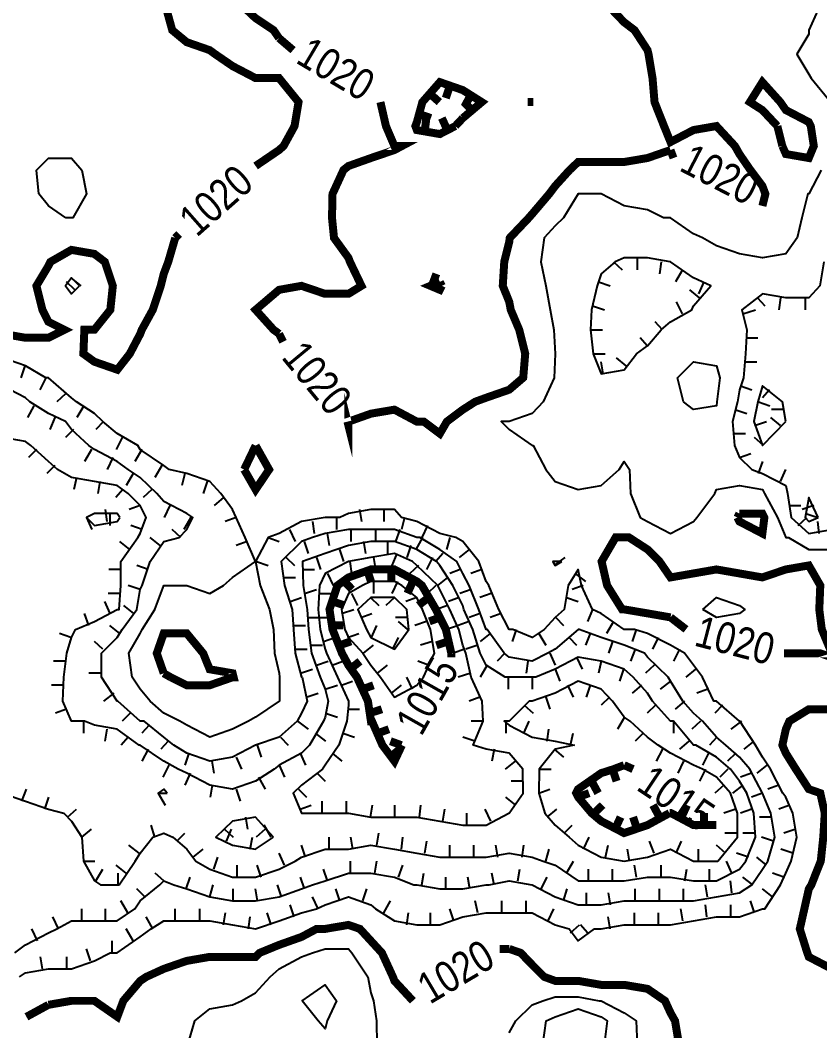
# Model space of a CAD drawing. Extents: x 628896 to 629898, y 4519176 to 4520140.
# Drawn here: x 629167.3 to 629267.4, y 4519687.8 to 4519814.2 of the extents above; entities that cross this region are included whole.
import ezdxf
from ezdxf.enums import TextEntityAlignment as Align

# ---------------------------------------------------------------- set-up
doc = ezdxf.new("R2010")
doc.units = 0

msp = doc.modelspace()

# ---------------------------------------------------------------- linework, layer by layer
at = {"layer": 'GSLAYER', "linetype": 'CONTINUOUS', "const_width": 1, "flags": 128}
for points in [[(629199.75, 4519812), (629199.0625, 4519813), (629196.8125, 4519814.5), (629195.75, 4519815.5), (629193.9375, 4519818), (629191.0625, 4519818), (629188.1875, 4519816.5), (629185.6875, 4519815.5), (629186.375, 4519813), (629188.1875, 4519811.5), (629191.0625, 4519810.5), (629191.75, 4519810), (629193.9375, 4519808.5), (629196.8125, 4519807), (629198.6875, 4519807), (629199.75, 4519807), (629202.1875, 4519804), (629201.6875, 4519801), (629200.3125, 4519798.5), (629199.75, 4519798), (629196.8125, 4519796)], [(629241.5, 4519815.5), (629242.9375, 4519814), (629244.25, 4519813), (629245.875, 4519810.5), (629246, 4519810), (629246.5, 4519807), (629246.75, 4519804), (629247.9375, 4519801), (629248.75, 4519799), (629251.625, 4519800.5), (629254.5, 4519801), (629256.8125, 4519798.5), (629257.375, 4519797.5), (629258.75, 4519795.5), (629260.25, 4519793.5), (629260.625, 4519792.5), (629260.25, 4519791)], [(629201.5, 4519810.5), (629199.75, 4519812)], [(629222.75, 4519802), (629225.125, 4519804), (629222.75, 4519805.5), (629219.875, 4519806.5), (629217.6875, 4519804), (629217, 4519801.5), (629216.8125, 4519801), (629217, 4519800.5), (629219.875, 4519800), (629221.8125, 4519801)], [(629262.125, 4519801), (629260.25, 4519803), (629258.6875, 4519804), (629260.25, 4519806.5), (629262.5, 4519804), (629263.1875, 4519803), (629266.0625, 4519801.5), (629266.3125, 4519801), (629266.6875, 4519798.5), (629266.0625, 4519797), (629263.1875, 4519797.5), (629262.75, 4519798.5)], [(629221.125, 4519806), (629220.625, 4519804.5)], [(629218.6875, 4519805), (629219.8125, 4519804)], [(629223.8125, 4519805), (629223, 4519803.5)], [(629199.75, 4519775), (629199.0625, 4519775.5), (629196.8125, 4519778), (629199.75, 4519780.5), (629202.5625, 4519781), (629205.5, 4519780), (629208.4375, 4519780), (629210.0625, 4519781), (629208.625, 4519784), (629208.4375, 4519784.5), (629206.625, 4519787), (629206.375, 4519789.5), (629206.4375, 4519792.5), (629207.8125, 4519795.5), (629208.4375, 4519796), (629211.25, 4519797), (629214.1875, 4519798), (629215.125, 4519798.5), (629214.1875, 4519798.5), (629213.125, 4519801), (629212.4375, 4519804)], [(629212.4375, 4519804), (629212.4375, 4519804)], [(629223.875, 4519803), (629222.875, 4519804)], [(629231.4375, 4519804), (629230.875, 4519804), (629231.4375, 4519804), (629231.5625, 4519804)], [(629231.5625, 4519804), (629231.4375, 4519804)], [(629217.3125, 4519802.5), (629218.75, 4519802)], [(629218, 4519800.5), (629218.1875, 4519802)], [(629220.8125, 4519800.5), (629220.125, 4519802)], [(629221.8125, 4519801), (629222.75, 4519802)], [(629262.75, 4519798.5), (629262.125, 4519801)], [(629248.75, 4519798), (629245.875, 4519797), (629242.9375, 4519796.5), (629240.0625, 4519796.5), (629237.1875, 4519796.5), (629236.125, 4519795.5), (629234.3125, 4519793.5), (629233.5625, 4519792.5), (629231.4375, 4519790), (629231, 4519789.5), (629228.625, 4519787), (629228.5625, 4519786.5), (629227.9375, 4519784), (629227.75, 4519781), (629228.5625, 4519779), (629228.75, 4519778), (629229.8125, 4519775.5), (629230.5625, 4519772.5), (629230.3125, 4519769.5), (629228.5625, 4519768), (629225.6875, 4519767), (629224.3125, 4519766.5), (629222.75, 4519765.5), (629220.75, 4519764), (629219.875, 4519762.5), (629217.875, 4519764), (629217, 4519764), (629214.1875, 4519765.5), (629211.25, 4519765), (629208.4375, 4519764), (629208.4375, 4519763.5), (629208.3125, 4519764)], [(629249.125, 4519797), (629248.75, 4519798)], [(629196.8125, 4519796), (629196.8125, 4519796)], [(629260.25, 4519791), (629260.25, 4519791)], [(629186.75, 4519787), (629185.875, 4519784), (629185.3125, 4519782.5), (629184.9375, 4519781), (629183.9375, 4519778), (629182.5625, 4519775.5), (629182.375, 4519775), (629181.0625, 4519772.5), (629179.5, 4519770.5), (629176.625, 4519771.5), (629175.25, 4519772.5), (629175.375, 4519775.5), (629176.625, 4519775.5), (629178.625, 4519778), (629178.9375, 4519781), (629177.9375, 4519784), (629176.625, 4519785), (629173.75, 4519785.5), (629171.125, 4519784), (629170.875, 4519783.5), (629169.375, 4519781), (629170.125, 4519778), (629170.875, 4519776.5), (629172.875, 4519775.5), (629170.875, 4519774.5), (629168, 4519774.5), (629165.125, 4519775)], [(629187.25, 4519787.5), (629186.75, 4519787)], [(629219.875, 4519781.5), (629218.6875, 4519781), (629219.875, 4519780.5), (629220.125, 4519781)], [(629218.875, 4519781), (629219.4375, 4519782.5)], [(629220.125, 4519781), (629219.875, 4519781.5)], [(629200.25, 4519774), (629199.75, 4519775)], [(629208.3125, 4519764), (629208.3125, 4519764)], [(629195.375, 4519758), (629196.8125, 4519761)], [(629196.8125, 4519761), (629198.5, 4519758), (629196.8125, 4519755.5), (629195.375, 4519758)], [(629257.125, 4519752), (629257.375, 4519752.5)], [(629257.375, 4519752.5), (629260.25, 4519752.5), (629260.5, 4519752), (629260.25, 4519750), (629257.375, 4519751.5), (629257.125, 4519752)], [(629248.75, 4519739.5), (629245.875, 4519740), (629242.9375, 4519740.5), (629242.6875, 4519740.5), (629240.8125, 4519743.5), (629240.125, 4519746.5), (629241.875, 4519749.5), (629242.9375, 4519749.5), (629243.5625, 4519749.5), (629245.875, 4519748), (629247.375, 4519746.5), (629248.75, 4519744.5), (629251.625, 4519745), (629254.5, 4519745.5), (629257.375, 4519745), (629260.25, 4519744.5), (629263.1875, 4519745.5), (629266.0625, 4519746), (629267.5, 4519743.5), (629267.375, 4519740.5), (629267.6875, 4519738), (629268.9375, 4519735), (629270.5625, 4519735), (629268.9375, 4519734.5), (629267.5, 4519735), (629266.0625, 4519735), (629263.5625, 4519735), (629263.1875, 4519735), (629262.9375, 4519735)], [(629221.3125, 4519735), (629220.625, 4519738), (629219.875, 4519739.5), (629219.375, 4519740.5), (629217.625, 4519743.5), (629217, 4519744), (629214.1875, 4519745.5), (629211.25, 4519745.5), (629208.4375, 4519744.5), (629207.0625, 4519743.5), (629206.0625, 4519740.5), (629206.4375, 4519738), (629207.625, 4519735), (629208.4375, 4519733.5), (629209.5, 4519732), (629210.875, 4519729), (629211.25, 4519726.5), (629211.375, 4519726.5), (629212.6875, 4519723.5), (629214.1875, 4519721.5), (629215.125, 4519723.5)], [(629210.75, 4519745.5), (629211.25, 4519744)], [(629213.8125, 4519745.5), (629213.8125, 4519744)], [(629207.9375, 4519744), (629208.875, 4519743)], [(629216.5, 4519744), (629215.8125, 4519742.5)], [(629206.4375, 4519741.5), (629207.9375, 4519741)], [(629218.5, 4519742), (629217.1875, 4519741)], [(629206.375, 4519738.5), (629207.8125, 4519738.5)], [(629219.9375, 4519739.5), (629218.5625, 4519739)], [(629250.6875, 4519738), (629248.75, 4519739.5)], [(629185.3125, 4519732.5), (629184.4375, 4519735), (629185.3125, 4519737.5), (629188.1875, 4519737.5), (629190.25, 4519735), (629191.0625, 4519733), (629193.9375, 4519732.5), (629194.0625, 4519732), (629193.9375, 4519732), (629191.0625, 4519731), (629188.1875, 4519731), (629186.1875, 4519732)], [(629207.3125, 4519736), (629208.75, 4519736.5)], [(629220.9375, 4519736.5), (629219.4375, 4519736)], [(629221.3125, 4519734.5), (629221.3125, 4519735)], [(629262.9375, 4519735), (629262.9375, 4519735)], [(629208.625, 4519733), (629209.875, 4519734)], [(629186.1875, 4519732), (629185.3125, 4519732.5)], [(629210.1875, 4519730.5), (629211.5625, 4519731)], [(629211.0625, 4519727.5), (629212.625, 4519728)], [(629273.8125, 4519689), (629272.25, 4519691.5), (629271.875, 4519693), (629270.1875, 4519694.5), (629268.9375, 4519695.5), (629266.0625, 4519697), (629265.875, 4519697.5), (629264.9375, 4519700.5), (629265.5, 4519703), (629266.0625, 4519705.5), (629266.375, 4519706), (629267.5625, 4519709), (629267.875, 4519712), (629268.0625, 4519715), (629267.5, 4519717.5), (629266.0625, 4519718), (629264.4375, 4519720.5), (629263.1875, 4519722.5), (629262.75, 4519723.5), (629263.1875, 4519725.5), (629263.625, 4519726.5), (629266.0625, 4519728), (629268.9375, 4519728)], [(629212.125, 4519725), (629213.5, 4519725.5)], [(629215.0625, 4519723.5), (629213.6875, 4519724)], [(629215.125, 4519723.5), (629215.125, 4519723.5)], [(629213.625, 4519722), (629214.875, 4519723)], [(629242.9375, 4519721), (629241.625, 4519720.5), (629240.0625, 4519720), (629237.1875, 4519718), (629236.9375, 4519717.5), (629237.1875, 4519717), (629238.875, 4519715), (629240.0625, 4519714), (629242.9375, 4519712.5), (629245.875, 4519713.5), (629248.625, 4519715)], [(629244.0625, 4519720.5), (629242.9375, 4519721)], [(629241.5, 4519720.5), (629242, 4519719)], [(629238.875, 4519719), (629239.6875, 4519717.5)], [(629237.1875, 4519717), (629238.5625, 4519717.5)], [(629239.1875, 4519715), (629240.25, 4519716)], [(629247.375, 4519714.5), (629246.5625, 4519716)], [(629250.125, 4519714.5), (629250.8125, 4519716)], [(629241.8125, 4519713), (629242.5, 4519714.5)], [(629244.5625, 4519713), (629244.0625, 4519714.5)], [(629248.625, 4519715), (629248.75, 4519715)], [(629248.75, 4519715), (629248.8125, 4519715), (629251.625, 4519713.5), (629254.5, 4519713.5)], [(629252.9375, 4519713.5), (629252.9375, 4519715)], [(629254.5, 4519713.5), (629254.5, 4519713.5)], [(629170.875, 4519691), (629173.75, 4519691.5), (629176.625, 4519691.5), (629179.5, 4519689.5), (629180.25, 4519691.5), (629182.375, 4519694), (629183.125, 4519694.5), (629185.3125, 4519695.5), (629188.1875, 4519696.5), (629191.0625, 4519697), (629193.9375, 4519697), (629196.8125, 4519697), (629197.3125, 4519697.5), (629199.75, 4519698.5), (629202.5625, 4519699.5), (629204.4375, 4519700.5), (629205.5, 4519700.5), (629208.4375, 4519701), (629209.875, 4519700.5), (629211.25, 4519699), (629212.625, 4519697.5), (629214, 4519694.5), (629214.1875, 4519694), (629216.5, 4519691.5)], [(629227.375, 4519698), (629228.5625, 4519698)], [(629228.5625, 4519698), (629230, 4519697.5), (629231.4375, 4519696), (629232.9375, 4519694.5), (629234.3125, 4519694), (629237.1875, 4519694), (629240.0625, 4519693.5), (629242.9375, 4519693.5), (629245.875, 4519693), (629248.0625, 4519691.5), (629248.75, 4519690), (629249.3125, 4519689), (629249.8125, 4519686), (629249.5, 4519683), (629248.75, 4519681.5), (629248.125, 4519680), (629247.1875, 4519677.5), (629245.875, 4519675), (629245.1875, 4519674.5), (629242.9375, 4519673.5), (629241.125, 4519671.5), (629240.0625, 4519670), (629238.875, 4519668.5)], [(629216.5, 4519691.5), (629216.5, 4519691.5)], [(629168.125, 4519689.5), (629170.875, 4519691)]]:
    msp.add_lwpolyline(points, dxfattribs=at)
at = {"layer": 'GSLAYER', "linetype": 'CONTINUOUS', "flags": 128}
for points in [[(629267.1875, 4519815.5), (629266.0625, 4519813), (629266.0625, 4519812.5), (629264.5625, 4519810), (629266.0625, 4519807.5), (629266.375, 4519807), (629268.8125, 4519804)], [(629173.0625, 4519789.5), (629170.875, 4519791), (629169.6875, 4519792.5), (629169.375, 4519795.5), (629170.875, 4519797), (629173.75, 4519797), (629175.0625, 4519795.5), (629175.625, 4519792.5), (629173.9375, 4519789.5), (629173.75, 4519789.5), (629173.0625, 4519789.5)], [(629267.625, 4519795.5), (629266.0625, 4519792.5), (629265.9375, 4519792.5), (629265.1875, 4519789.5), (629264.625, 4519787), (629263.1875, 4519785), (629260.25, 4519784.5), (629257.375, 4519785), (629254.5, 4519786), (629252.75, 4519787), (629251.625, 4519787.5), (629248.75, 4519789.5), (629247.875, 4519789.5), (629245.875, 4519790.5), (629242.9375, 4519791), (629240.0625, 4519792.5), (629237.8125, 4519792.5), (629237.1875, 4519792.5), (629235.375, 4519789.5), (629234.3125, 4519788.5), (629232.9375, 4519787), (629232.5, 4519784), (629233.125, 4519781), (629233.6875, 4519778), (629234.125, 4519775.5), (629234.3125, 4519772.5), (629234.1875, 4519769.5), (629232.8125, 4519766.5), (629231.4375, 4519765), (629228.5625, 4519764), (629227.5625, 4519764), (629228.5625, 4519763), (629231.4375, 4519761), (629231.5625, 4519761), (629233.125, 4519758), (629234.3125, 4519756.5), (629237.1875, 4519755.5), (629240.0625, 4519756), (629242.3125, 4519758), (629242.9375, 4519759), (629243.625, 4519758), (629243.75, 4519755), (629244.9375, 4519752), (629245.875, 4519751.5), (629248.75, 4519750), (629251.625, 4519751.5), (629252.0625, 4519752), (629254.3125, 4519755), (629254.5, 4519755.5), (629257.375, 4519756), (629260.25, 4519755.5), (629260.5, 4519755), (629262.125, 4519752), (629263.1875, 4519749.5), (629263.5, 4519749.5), (629266.0625, 4519748), (629268.9375, 4519748)], [(629244.5, 4519772.5), (629245.875, 4519773.5), (629247.5625, 4519775.5), (629248.75, 4519776.5), (629251.4375, 4519778), (629251.625, 4519778.5), (629253.8125, 4519781), (629251.625, 4519782), (629248.75, 4519784), (629248.6875, 4519784), (629245.875, 4519784.5), (629242.9375, 4519784.5), (629241.8125, 4519784), (629240.0625, 4519782.5), (629239.5625, 4519781), (629238.875, 4519778), (629238.75, 4519775.5), (629239.0625, 4519772.5), (629240.0625, 4519770), (629242.9375, 4519770.5), (629244.5, 4519772.5)], [(629244.5625, 4519784.5), (629244.5625, 4519783)], [(629241.625, 4519784), (629242.6875, 4519783)], [(629247.5625, 4519784), (629247.375, 4519782.5)], [(629267.9375, 4519784), (629267.4375, 4519781), (629266.0625, 4519779.5), (629263.1875, 4519779.5), (629260.25, 4519780), (629257.6875, 4519778), (629258.3125, 4519775.5), (629258.125, 4519772.5), (629257.875, 4519769.5), (629257.375, 4519768), (629257.125, 4519766.5), (629256.5, 4519764), (629256.75, 4519761), (629257.375, 4519759.5), (629258.9375, 4519758), (629260.25, 4519757.5), (629263.1875, 4519756), (629263.375, 4519755), (629263.875, 4519752), (629266.0625, 4519750), (629268.9375, 4519750.5)], [(629174.75, 4519781), (629173.75, 4519782), (629173, 4519781), (629173.75, 4519780), (629174.75, 4519781)], [(629173.6875, 4519782), (629174.9375, 4519781)], [(629250.25, 4519783), (629249.375, 4519781.5)], [(629174.1875, 4519780.5), (629173.125, 4519781.5)], [(629239.75, 4519781.5), (629241.1875, 4519781)], [(629252.375, 4519779.5), (629251.1875, 4519780.5)], [(629252.9375, 4519781.5), (629252.25, 4519780)], [(629259.625, 4519779.5), (629260.5625, 4519778.5)], [(629262.5, 4519779.5), (629262.3125, 4519778)], [(629265.625, 4519779.5), (629265.625, 4519778)], [(629239, 4519778.5), (629240.5, 4519778)], [(629250.25, 4519777.5), (629249.5, 4519779)], [(629257.8125, 4519777.5), (629259.375, 4519778)], [(629238.75, 4519775.5), (629240.25, 4519775.5)], [(629247.75, 4519775.5), (629246.8125, 4519776.5)], [(629245.8125, 4519773.5), (629244.9375, 4519774.5)], [(629258.1875, 4519774.5), (629259.6875, 4519774.5)], [(629167.25, 4519694.5), (629168, 4519695), (629170.875, 4519695.5), (629173.75, 4519695.5), (629176.625, 4519696.5), (629178.625, 4519697.5), (629179.5, 4519697.5), (629182.375, 4519699.5), (629183.75, 4519700.5), (629185.3125, 4519701.5), (629188.1875, 4519701.5), (629191.0625, 4519701.5), (629193.9375, 4519701), (629196.8125, 4519700.5), (629199.75, 4519701.5), (629202.5625, 4519702.5), (629204.4375, 4519703), (629205.5, 4519703.5), (629208.4375, 4519704.5), (629211.25, 4519703.5), (629211.8125, 4519703), (629214.1875, 4519701.5), (629217, 4519701), (629219.875, 4519701), (629222.75, 4519702), (629225.6875, 4519702.5), (629228.5625, 4519702.5), (629231.4375, 4519702.5), (629234.3125, 4519701), (629236.0625, 4519700.5), (629237.1875, 4519699), (629239.25, 4519700.5), (629240.0625, 4519700.5), (629242.9375, 4519701), (629245.875, 4519701), (629248.75, 4519701), (629251.625, 4519701.5), (629254.5, 4519702), (629257.375, 4519702), (629260.25, 4519703), (629260.5625, 4519703), (629262.5, 4519706), (629263.1875, 4519707.5), (629263.875, 4519709), (629264.5625, 4519712), (629264.0625, 4519715), (629263.1875, 4519717), (629262.8125, 4519717.5), (629261.25, 4519720.5), (629260.25, 4519722), (629259.375, 4519723.5), (629257.4375, 4519726.5), (629257.375, 4519726.5), (629254.5, 4519729), (629254.1875, 4519729), (629252.75, 4519732), (629251.625, 4519733.5), (629250.5, 4519735), (629248.75, 4519736), (629245.875, 4519737.5), (629244.25, 4519738), (629242.9375, 4519738), (629240.0625, 4519740), (629239, 4519740.5), (629237.625, 4519743.5), (629237.1875, 4519745.5), (629235.9375, 4519743.5), (629235.4375, 4519740.5), (629234.3125, 4519739.5), (629232.9375, 4519738), (629231.4375, 4519737), (629229, 4519738), (629228.5625, 4519738), (629227.25, 4519740.5), (629226, 4519743.5), (629225.6875, 4519744), (629224.75, 4519746.5), (629222.75, 4519749), (629221.875, 4519749.5), (629219.875, 4519750), (629217, 4519751.5), (629215.0625, 4519752), (629214.1875, 4519753), (629211.25, 4519753), (629208.4375, 4519752.5), (629207.375, 4519752), (629205.5, 4519752), (629202.5625, 4519751.5), (629199.75, 4519750), (629198.375, 4519749.5), (629196.8125, 4519746.5), (629195.5, 4519749.5), (629194.375, 4519752), (629193.9375, 4519753), (629192.4375, 4519755), (629191.0625, 4519756.5), (629188.1875, 4519757.5), (629186, 4519758), (629185.3125, 4519758.5), (629182.375, 4519760.5), (629182.0625, 4519761), (629179.5, 4519762.5), (629177.6875, 4519764), (629176.625, 4519765), (629174.375, 4519766.5), (629173.75, 4519767), (629170.875, 4519769.5), (629170.5625, 4519769.5), (629168, 4519771), (629165.125, 4519772)], [(629239.0625, 4519772.5), (629240.5625, 4519772.5)], [(629243.1875, 4519771), (629242, 4519772)], [(629167.9375, 4519771), (629167.4375, 4519769.5)], [(629240.3125, 4519770), (629240.0625, 4519771.5)], [(629250.375, 4519766.5), (629249.625, 4519769.5), (629251.625, 4519771.5), (629254.5, 4519771), (629254.9375, 4519769.5), (629254.5625, 4519766.5), (629254.5, 4519766), (629251.625, 4519765.5), (629250.375, 4519766.5)], [(629258.0625, 4519771.5), (629259.5625, 4519771.5)], [(629170.5625, 4519769.5), (629169.8125, 4519768)], [(629166.6875, 4519697.5), (629168, 4519698.5), (629170.875, 4519700), (629171.9375, 4519700.5), (629173.75, 4519701.5), (629176.625, 4519701.5), (629179.5, 4519701.5), (629181.6875, 4519703), (629182.375, 4519704), (629184.8125, 4519706), (629185.3125, 4519706.5), (629186.5625, 4519706), (629188.1875, 4519705.5), (629191.0625, 4519704.5), (629193.9375, 4519704), (629196.8125, 4519704), (629199.75, 4519704.5), (629202.5625, 4519705.5), (629203.9375, 4519706), (629205.5, 4519706.5), (629208.4375, 4519707.5), (629211.25, 4519707.5), (629214.1875, 4519707), (629216.625, 4519706), (629217, 4519706), (629219.875, 4519705.5), (629222.75, 4519705.5), (629225.6875, 4519706), (629226.0625, 4519706), (629228.5625, 4519706.5), (629231.375, 4519706), (629231.4375, 4519706), (629234.3125, 4519704.5), (629237.1875, 4519703.5), (629240.0625, 4519703.5), (629242.9375, 4519704), (629245.875, 4519704), (629248.75, 4519704), (629251.625, 4519704), (629254.5, 4519704.5), (629257.375, 4519705), (629258.9375, 4519706), (629260.25, 4519708), (629260.9375, 4519709), (629261.8125, 4519712), (629261.3125, 4519715), (629260.25, 4519717.5), (629258.6875, 4519720.5), (629257.375, 4519722), (629255.6875, 4519723.5), (629254.5, 4519724.5), (629252.75, 4519726.5), (629251.625, 4519727.5), (629250.3125, 4519729), (629248.75, 4519731.5), (629248.4375, 4519732), (629245.875, 4519734.5), (629245.5, 4519735), (629242.9375, 4519736), (629240.0625, 4519737), (629237.3125, 4519738), (629237.1875, 4519738), (629234.3125, 4519735.5), (629233.375, 4519735), (629231.4375, 4519734), (629228.5625, 4519734.5), (629227.9375, 4519735), (629225.8125, 4519738), (629225.6875, 4519738), (629224.75, 4519740.5), (629223.5625, 4519743.5), (629222.75, 4519745), (629222, 4519746.5), (629219.875, 4519748), (629217.375, 4519749.5), (629217, 4519749.5), (629214.1875, 4519750.5), (629211.25, 4519750.5), (629208.4375, 4519750.5), (629205.5, 4519750), (629203.9375, 4519749.5), (629202.5625, 4519749), (629200, 4519746.5), (629200.4375, 4519743.5), (629201.375, 4519740.5), (629201.5625, 4519738), (629201.75, 4519735), (629202.5625, 4519732), (629202.625, 4519732), (629203.25, 4519729), (629202.5625, 4519727.5), (629202, 4519726.5), (629199.75, 4519724.5), (629196.8125, 4519723.5), (629193.9375, 4519722), (629191.0625, 4519721.5), (629188.1875, 4519722.5), (629186.5625, 4519723.5), (629185.3125, 4519724.5), (629182.875, 4519726.5), (629182.375, 4519726.5), (629179.5625, 4519729), (629179.5, 4519729), (629177.5, 4519732), (629177.5, 4519735), (629179.5, 4519737), (629180.125, 4519738), (629181.9375, 4519740.5), (629182.375, 4519743), (629182.625, 4519743.5), (629183.625, 4519746.5), (629185.3125, 4519749), (629187.25, 4519749.5), (629188.1875, 4519750.5), (629188.9375, 4519752), (629188.1875, 4519752.5), (629185.3125, 4519754), (629184.4375, 4519755), (629182.375, 4519757), (629180.875, 4519758), (629179.5, 4519759), (629176.625, 4519760.5), (629175.9375, 4519761), (629173.75, 4519763), (629173, 4519764), (629170.875, 4519765), (629168.5625, 4519766.5), (629168, 4519767), (629165.125, 4519768.5)], [(629257.5, 4519768.5), (629258.9375, 4519768)], [(629263.1875, 4519764), (629262.75, 4519766.5), (629260.25, 4519768.5), (629259.6875, 4519766.5), (629259.1875, 4519764), (629260.25, 4519761), (629263.1875, 4519764)], [(629261.125, 4519768), (629260.25, 4519767)], [(629173, 4519767.5), (629171.9375, 4519766.5)], [(629169.0625, 4519766), (629168.25, 4519764.5)], [(629175.3125, 4519766), (629174.4375, 4519764.5)], [(629256.8125, 4519765.5), (629258.3125, 4519765)], [(629259.75, 4519766.5), (629261.1875, 4519766)], [(629262.875, 4519765.5), (629261.375, 4519765.5)], [(629171.6875, 4519764.5), (629171.0625, 4519763)], [(629262.5, 4519763.5), (629261.3125, 4519764.5)], [(629174, 4519763), (629173, 4519762)], [(629177.75, 4519764), (629176.8125, 4519763)], [(629259.25, 4519763.5), (629260.75, 4519764)], [(629179.75, 4519706), (629181.75, 4519709), (629182.375, 4519710), (629183.9375, 4519712), (629185.3125, 4519712.5), (629186.4375, 4519712), (629188.1875, 4519710.5), (629189.3125, 4519709), (629191.0625, 4519708), (629193.9375, 4519707), (629196.8125, 4519707), (629199.75, 4519708), (629201.75, 4519709), (629202.5625, 4519709.5), (629205.5, 4519710.5), (629208.4375, 4519710.5), (629211.25, 4519711), (629214.1875, 4519710.5), (629217, 4519710), (629219.875, 4519709.5), (629222.75, 4519709.5), (629225.6875, 4519709.5), (629228.5625, 4519710), (629231.4375, 4519709.5), (629232.8125, 4519709), (629234.3125, 4519708.5), (629237.1875, 4519706.5), (629240.0625, 4519706.5), (629242.9375, 4519706.5), (629245.875, 4519707), (629248.75, 4519707), (629251.625, 4519706.5), (629254.5, 4519706.5), (629257.375, 4519708), (629258.1875, 4519709), (629259.375, 4519712), (629259.1875, 4519715), (629258.3125, 4519717.5), (629257.375, 4519719), (629256.25, 4519720.5), (629254.5, 4519722), (629251.9375, 4519723.5), (629251.625, 4519723.5), (629249.125, 4519726.5), (629248.75, 4519726.5), (629246.5, 4519729), (629245.875, 4519730), (629244.0625, 4519732), (629242.9375, 4519733), (629240.0625, 4519734), (629237.1875, 4519734.5), (629234.3125, 4519733), (629231.875, 4519732), (629231.4375, 4519732), (629228.5625, 4519732), (629228.0625, 4519732), (629225.6875, 4519733.5), (629224.9375, 4519735), (629224, 4519738), (629222.875, 4519740.5), (629222.75, 4519741), (629221.5, 4519743.5), (629219.875, 4519746), (629219.4375, 4519746.5), (629217, 4519748), (629214.1875, 4519749), (629211.25, 4519749), (629208.4375, 4519748.5), (629205.5, 4519747.5), (629202.6875, 4519746.5), (629202.75, 4519743.5), (629203.25, 4519740.5), (629203.4375, 4519738), (629203.8125, 4519735), (629204.875, 4519732), (629205.5, 4519730.5), (629205.875, 4519729), (629205.5, 4519727), (629205.3125, 4519726.5), (629203.5625, 4519723.5), (629202.5625, 4519722.5), (629199.75, 4519721), (629199.125, 4519720.5), (629196.8125, 4519719), (629193.9375, 4519718), (629191.0625, 4519718.5), (629188.1875, 4519720), (629187.125, 4519720.5), (629185.3125, 4519721.5), (629182.375, 4519723.5), (629182.25, 4519723.5), (629179.5, 4519725.5), (629176.625, 4519726), (629175.375, 4519726.5), (629173.75, 4519726.5), (629172.6875, 4519729), (629172.8125, 4519732), (629173.1875, 4519735), (629173.75, 4519737), (629174.25, 4519738), (629176.625, 4519739), (629179.5, 4519740.5), (629179.75, 4519740.5), (629179.9375, 4519743.5), (629179.9375, 4519746.5), (629182.0625, 4519749.5), (629182.375, 4519750), (629183.125, 4519752), (629182.375, 4519753.5), (629180.875, 4519755), (629179.5, 4519756), (629176.625, 4519756.5), (629173.75, 4519757), (629172, 4519758), (629170.875, 4519759), (629168.6875, 4519761), (629168, 4519761.5), (629165.125, 4519762)], [(629180.125, 4519762), (629179.375, 4519760.5)], [(629256.625, 4519762.5), (629258.125, 4519762.5)], [(629260.375, 4519761), (629259.25, 4519762)], [(629169.375, 4519760.5), (629168.375, 4519759.5)], [(629176.25, 4519760.5), (629175.375, 4519759)], [(629182.5625, 4519760.5), (629181.6875, 4519759)], [(629178.9375, 4519759.5), (629178.25, 4519758)], [(629257.375, 4519759.5), (629258.8125, 4519760)], [(629259.75, 4519757.5), (629260.3125, 4519759)], [(629171.6875, 4519758.5), (629170.6875, 4519757.5)], [(629185.0625, 4519758.5), (629184.1875, 4519757)], [(629262.5, 4519756.5), (629263.1875, 4519758)], [(629174.375, 4519757), (629174.0625, 4519755.5)], [(629177.3125, 4519756.5), (629177.0625, 4519755)], [(629181.5, 4519757.5), (629180.625, 4519756)], [(629187.9375, 4519757.5), (629187.5625, 4519756)], [(629190.75, 4519756.5), (629190.25, 4519755)], [(629180.1875, 4519755.5), (629179.3125, 4519754.5)], [(629183.8125, 4519755.5), (629182.75, 4519754.5)], [(629192.8125, 4519754.5), (629191.625, 4519753.5)], [(629267.25, 4519752), (629266.0625, 4519754.5), (629265.625, 4519752), (629266.0625, 4519751.5), (629267.25, 4519752)], [(629178.25, 4519751.5), (629178, 4519753)], [(629182.375, 4519753.5), (629181, 4519753)], [(629186.0625, 4519753.5), (629185.375, 4519752)], [(629209.8125, 4519753), (629210.0625, 4519751.5)], [(629212.875, 4519753), (629212.875, 4519751.5)], [(629263.5625, 4519753.5), (629265.0625, 4519753.5)], [(629266.6875, 4519753.5), (629265.25, 4519753)], [(629179.8125, 4519752), (629179.5, 4519752.5), (629176.625, 4519752.5), (629175.625, 4519752), (629176.625, 4519751), (629179.5, 4519751.5), (629179.8125, 4519752)], [(629175.625, 4519752), (629176.3125, 4519750.5)], [(629178.5625, 4519752.5), (629178.5625, 4519751)], [(629188.6875, 4519752), (629187.8125, 4519750.5)], [(629194.375, 4519752), (629193, 4519751.5)], [(629203.9375, 4519751.5), (629204.125, 4519750)], [(629206.9375, 4519752), (629206.9375, 4519750.5)], [(629215.4375, 4519752), (629215.0625, 4519750.5)], [(629264.75, 4519751), (629265.8125, 4519752)], [(629265.6875, 4519752.5), (629267.1875, 4519752)], [(629267.375, 4519750), (629267.1875, 4519751.5)], [(629182.625, 4519750.5), (629181.1875, 4519751)], [(629187.4375, 4519749.5), (629186.375, 4519750.5)], [(629201.0625, 4519750.5), (629201.75, 4519749)], [(629208.75, 4519750.5), (629208.75, 4519749)], [(629211.8125, 4519750.5), (629211.8125, 4519749)], [(629214.875, 4519750.5), (629214.3125, 4519749)], [(629218.3125, 4519751), (629217.625, 4519749.5)], [(629181.0625, 4519748), (629179.8125, 4519749)], [(629184.875, 4519748.5), (629183.625, 4519749.5)], [(629195.75, 4519749), (629194.375, 4519748.5)], [(629198.375, 4519749.5), (629199.75, 4519749)], [(629202.875, 4519749), (629203.375, 4519747.5)], [(629205.75, 4519750), (629206, 4519748.5)], [(629210.3125, 4519749), (629210.5625, 4519747.5)], [(629213.3125, 4519749), (629213.3125, 4519747.5)], [(629217.6875, 4519749.5), (629216.875, 4519748)], [(629221.125, 4519749.5), (629220.6875, 4519748)], [(629207.3125, 4519748), (629207.8125, 4519746.5)], [(629216.25, 4519748.5), (629215.75, 4519747)], [(629223.5625, 4519748), (629222.3125, 4519747)], [(629187.3125, 4519726.5), (629185.3125, 4519727.5), (629183.625, 4519729), (629182.375, 4519730.5), (629181.375, 4519732), (629180.9375, 4519735), (629182.375, 4519737.5), (629182.625, 4519738), (629184.1875, 4519740.5), (629185.3125, 4519743.5), (629188.1875, 4519743.5), (629191.0625, 4519742.5), (629192.8125, 4519743.5), (629193.9375, 4519744.5), (629196.8125, 4519746.5), (629197.375, 4519743.5), (629198.5625, 4519740.5), (629199.0625, 4519738), (629199.1875, 4519735), (629199.75, 4519732.5), (629199.8125, 4519732), (629199.8125, 4519729), (629199.75, 4519729), (629196.8125, 4519727), (629195.9375, 4519726.5), (629193.9375, 4519725.5), (629191.0625, 4519724.5), (629188.1875, 4519726), (629187.3125, 4519726.5)], [(629196.9375, 4519746.5), (629198.375, 4519746)], [(629200.625, 4519747), (629201.6875, 4519746)], [(629228.5, 4519715), (629228.5625, 4519715), (629230.3125, 4519717.5), (629230.25, 4519720.5), (629228.5625, 4519722.5), (629225.6875, 4519723), (629224.0625, 4519723.5), (629225.3125, 4519726.5), (629225.1875, 4519729), (629223.8125, 4519732), (629223.125, 4519735), (629222.75, 4519736), (629222.25, 4519738), (629221.125, 4519740.5), (629219.875, 4519743), (629219.625, 4519743.5), (629217, 4519746), (629216.4375, 4519746.5), (629214.1875, 4519747.5), (629211.25, 4519747), (629208.4375, 4519746.5), (629208.4375, 4519746.5), (629205.5, 4519745), (629204.8125, 4519743.5), (629204.625, 4519740.5), (629204.875, 4519738), (629205.5, 4519735.5), (629205.6875, 4519735), (629207.0625, 4519732), (629208.4375, 4519729), (629208.4375, 4519728.5), (629208.25, 4519726.5), (629207.25, 4519723.5), (629205.5, 4519721), (629205.1875, 4519720.5), (629202.5625, 4519718.5), (629201.5, 4519717.5), (629202.5625, 4519715), (629205.5, 4519715), (629205.6875, 4519715), (629208.4375, 4519715), (629211.25, 4519714.5), (629214.1875, 4519714.5), (629217, 4519714.5), (629219.875, 4519714), (629222.75, 4519713.5), (629225.6875, 4519713.5), (629228.5, 4519715)], [(629204.4375, 4519747), (629204.9375, 4519745.5)], [(629208.625, 4519746.5), (629208.8125, 4519745)], [(629211.5625, 4519747), (629211.8125, 4519745.5)], [(629214.5, 4519747.5), (629213.875, 4519746)], [(629218.9375, 4519747), (629218.1875, 4519745.5)], [(629220.25, 4519747.5), (629219.375, 4519746.5)], [(629235.125, 4519746.5), (629234.3125, 4519746.5), (629234, 4519746.5), (629234.3125, 4519746), (629235.125, 4519746.5)], [(629234.1875, 4519746), (629235.5625, 4519747)], [(629179.9375, 4519745.5), (629178.4375, 4519745.5)], [(629183.375, 4519745.5), (629181.9375, 4519746)], [(629202.6875, 4519745.5), (629204.1875, 4519745.5)], [(629217.1875, 4519746), (629216.125, 4519745)], [(629222.4375, 4519745.5), (629221.125, 4519745)], [(629225.125, 4519745.5), (629223.75, 4519745)], [(629200.3125, 4519744.5), (629201.8125, 4519744.5)], [(629205.8125, 4519745), (629206.5, 4519743.5)], [(629217.8125, 4519732), (629219.1875, 4519735), (629218.6875, 4519738), (629217.6875, 4519740.5), (629217, 4519742), (629215.125, 4519743.5), (629214.1875, 4519744), (629211.25, 4519744), (629210.1875, 4519743.5), (629208.4375, 4519742.5), (629207.5625, 4519740.5), (629208, 4519738), (629208.4375, 4519737), (629210.25, 4519735), (629211.25, 4519733.5), (629212.4375, 4519732), (629214.1875, 4519729.5), (629217, 4519731), (629217.8125, 4519732)], [(629211.5625, 4519744), (629211.5625, 4519742.5)], [(629214.5625, 4519744), (629213.875, 4519742.5)], [(629220.8125, 4519744.5), (629219.5625, 4519743.5)], [(629236.8125, 4519745), (629238.125, 4519744)], [(629182.375, 4519743), (629180.875, 4519743.5)], [(629202.9375, 4519742.5), (629204.4375, 4519743)], [(629219.375, 4519743.5), (629218.3125, 4519742.5)], [(629223.8125, 4519743), (629222.375, 4519742.5)], [(629237.8125, 4519743.5), (629236.4375, 4519743)], [(629178.625, 4519740), (629177.9375, 4519741.5)], [(629179.9375, 4519742.5), (629178.375, 4519742.5)], [(629201.125, 4519741.5), (629202.5625, 4519742)], [(629204.75, 4519742.5), (629206.25, 4519742.5)], [(629208.8125, 4519742.5), (629209.5625, 4519741)], [(629216, 4519738), (629215.75, 4519740.5), (629214.1875, 4519742), (629211.25, 4519742), (629209.625, 4519740.5), (629210.6875, 4519738), (629211.25, 4519737), (629214.1875, 4519735.5), (629216, 4519738)], [(629211.1875, 4519742), (629212.25, 4519741)], [(629214.1875, 4519742), (629213.125, 4519741)], [(629217, 4519742), (629215.625, 4519741.5)], [(629222.3125, 4519742), (629220.9375, 4519741.5)], [(629226.3125, 4519742.5), (629224.875, 4519742)], [(629235.75, 4519742), (629237.1875, 4519741.5)], [(629252.8125, 4519740.5), (629254.5, 4519742), (629257.375, 4519741), (629258.0625, 4519740.5), (629257.375, 4519740), (629254.5, 4519739.5), (629252.8125, 4519740.5)], [(629181.5625, 4519740), (629180.3125, 4519741)], [(629207.5625, 4519740), (629209.125, 4519740.5)], [(629220.8125, 4519741), (629219.4375, 4519740.5)], [(629239, 4519740.5), (629238.375, 4519739)], [(629175.9375, 4519738.5), (629175.375, 4519740)], [(629203.3125, 4519739.5), (629204.8125, 4519739.5)], [(629204.75, 4519739.5), (629206.25, 4519739.5)], [(629210, 4519739.5), (629211.375, 4519740)], [(629215.8125, 4519739.5), (629214.3125, 4519739.5)], [(629215.875, 4519738), (629214.6875, 4519739)], [(629218.1875, 4519739), (629216.75, 4519738.5)], [(629223.5625, 4519739), (629222.1875, 4519738.5)], [(629224.9375, 4519740), (629223.5625, 4519739.5)], [(629227.5625, 4519740), (629226.1875, 4519739.5)], [(629234.375, 4519739.5), (629235.375, 4519738.5)], [(629241.625, 4519739), (629240.75, 4519737.5)], [(629173.6875, 4519737), (629172.25, 4519737.5)], [(629179.8125, 4519737.5), (629178.5625, 4519738.5)], [(629201.5625, 4519738.5), (629203.0625, 4519738.5)], [(629208.3125, 4519737), (629209.75, 4519737.5)], [(629211.3125, 4519737), (629212, 4519738.5)], [(629222.1875, 4519738.5), (629220.75, 4519738)], [(629226.1875, 4519737.5), (629224.9375, 4519736.5)], [(629229.4375, 4519738), (629228.9375, 4519736.5)], [(629232.25, 4519737.5), (629233.125, 4519736)], [(629238.6875, 4519737.5), (629238.125, 4519736)], [(629244.4375, 4519738), (629243.9375, 4519736.5)], [(629177.6875, 4519735.5), (629176.625, 4519736.5)], [(629205.3125, 4519736.5), (629206.75, 4519737)], [(629214, 4519735.5), (629214.6875, 4519737)], [(629218.9375, 4519736.5), (629217.4375, 4519736)], [(629236.0625, 4519737), (629237, 4519736)], [(629241.5, 4519736.5), (629241, 4519735)], [(629247.1875, 4519737), (629246.5, 4519735.5)], [(629201.75, 4519735.5), (629203.25, 4519735.5)], [(629203.75, 4519736), (629205.1875, 4519736)], [(629210.3125, 4519735), (629211.5625, 4519736)], [(629223, 4519735.5), (629221.5625, 4519735)], [(629224.625, 4519736), (629223.125, 4519735.5)], [(629228, 4519735), (629227.0625, 4519734)], [(629233.625, 4519735), (629234.3125, 4519733.5)], [(629244.3125, 4519735.5), (629243.75, 4519734)], [(629249.875, 4519735.5), (629249.125, 4519734)], [(629173, 4519734), (629171.5, 4519734)], [(629204.4375, 4519733.5), (629205.875, 4519734)], [(629206.375, 4519733.5), (629207.75, 4519734)], [(629218.4375, 4519733.5), (629217.125, 4519734)], [(629230.875, 4519734), (629230.6875, 4519732.5)], [(629237, 4519734.5), (629237.6875, 4519733)], [(629240.0625, 4519734), (629239.75, 4519732.5)], [(629177.5, 4519732.5), (629175.9375, 4519732.5)], [(629202.4375, 4519732.5), (629203.9375, 4519733)], [(629212.0625, 4519732.5), (629213.3125, 4519733.5)], [(629223.75, 4519732.5), (629222.1875, 4519732)], [(629225.8125, 4519733.5), (629224.9375, 4519732)], [(629234.3125, 4519733), (629234.875, 4519731.5)], [(629242.875, 4519733), (629242.375, 4519731.5)], [(629246.6875, 4519733.5), (629245.625, 4519732.5)], [(629251.875, 4519733), (629250.6875, 4519732)], [(629207.5625, 4519731), (629208.9375, 4519731.5)], [(629216.4375, 4519730.5), (629215.75, 4519732)], [(629254.6875, 4519709), (629257.125, 4519712), (629257.125, 4519715), (629256.25, 4519717.5), (629254.5, 4519719.5), (629252.75, 4519720.5), (629251.625, 4519721), (629248.75, 4519722.5), (629247.1875, 4519723.5), (629245.875, 4519724.5), (629243.6875, 4519726.5), (629242.9375, 4519727), (629241.5, 4519729), (629240.0625, 4519730.5), (629237.1875, 4519731.5), (629234.3125, 4519730), (629231.4375, 4519729), (629231.0625, 4519729), (629228.5625, 4519726.5), (629227.9375, 4519726.5), (629228.5625, 4519726), (629231.4375, 4519724.5), (629234.3125, 4519724), (629236.6875, 4519723.5), (629234.3125, 4519723), (629232.3125, 4519720.5), (629232.25, 4519717.5), (629233, 4519715), (629234.3125, 4519713.5), (629236.0625, 4519712), (629237.1875, 4519711), (629240.0625, 4519709.5), (629242.9375, 4519709), (629245.875, 4519709.5), (629248.75, 4519710.5), (629251.625, 4519709), (629253.125, 4519709), (629254.5, 4519709), (629254.6875, 4519709)], [(629228.4375, 4519732), (629228.4375, 4519730.5)], [(629231.4375, 4519732), (629231.4375, 4519730.5)], [(629248.75, 4519731.5), (629247.4375, 4519730.5)], [(629172.8125, 4519731), (629171.25, 4519731)], [(629179.0625, 4519730), (629177.75, 4519729)], [(629203.125, 4519729.5), (629204.625, 4519730)], [(629205.5, 4519730.5), (629207.0625, 4519731)], [(629213.8125, 4519730), (629215.0625, 4519731)], [(629235.875, 4519731), (629236.5625, 4519729.5)], [(629238.6875, 4519731), (629238.1875, 4519729.5)], [(629245.125, 4519731), (629243.9375, 4519730)], [(629253.4375, 4519730.5), (629252.0625, 4519730)], [(629224.875, 4519729.5), (629223.5625, 4519729)], [(629233.125, 4519729.5), (629233.625, 4519728)], [(629241.125, 4519729.5), (629240.0625, 4519728.5)], [(629250.5, 4519729), (629249.3125, 4519728)], [(629173.125, 4519728), (629171.75, 4519727.5)], [(629181.125, 4519727.5), (629180.125, 4519726.5)], [(629205.5625, 4519727.5), (629207.0625, 4519727)], [(629208.3125, 4519728), (629209.8125, 4519728)], [(629230.4375, 4519728.5), (629231.5625, 4519727.5)], [(629246.875, 4519728.5), (629245.8125, 4519727.5)], [(629255.25, 4519728.5), (629254.3125, 4519727.5)], [(629175.25, 4519726.5), (629175.25, 4519725)], [(629202.0625, 4519726.5), (629203.375, 4519725.5)], [(629225.3125, 4519726.5), (629223.8125, 4519726.5)], [(629228.125, 4519726.5), (629228.125, 4519725)], [(629230.375, 4519725), (629231.0625, 4519726.5)], [(629243, 4519727), (629242.125, 4519725.5)], [(629249.125, 4519726.5), (629249.125, 4519725)], [(629252.5, 4519726.5), (629251.4375, 4519725.5)], [(629257.625, 4519726.5), (629256.3125, 4519725.5)], [(629178.1875, 4519725.5), (629177.9375, 4519724)], [(629183.5, 4519726), (629182.5625, 4519725)], [(629204.25, 4519725), (629205.5625, 4519724)], [(629207.75, 4519725), (629209.1875, 4519724.5)], [(629233.3125, 4519724), (629233.5, 4519725.5)], [(629236.25, 4519723.5), (629236.5625, 4519725)], [(629245.3125, 4519725), (629244.3125, 4519724)], [(629180.875, 4519724.5), (629180, 4519723.5)], [(629185.875, 4519724), (629184.9375, 4519723)], [(629199.9375, 4519724.5), (629200.875, 4519723.5)], [(629224.25, 4519724), (629222.75, 4519724.5)], [(629251.0625, 4519724), (629249.875, 4519723)], [(629254.5625, 4519724.5), (629253.625, 4519723.5)], [(629259.1875, 4519724), (629257.9375, 4519723)], [(629183.375, 4519723), (629182.5625, 4519721.5)], [(629188.4375, 4519722.5), (629187.9375, 4519721)], [(629197, 4519723.5), (629197.5, 4519722)], [(629202.375, 4519722.5), (629203.0625, 4519721)], [(629206.375, 4519722.5), (629207.625, 4519721.5)], [(629226.6875, 4519723), (629226.375, 4519721.5)], [(629234.1875, 4519723), (629235.375, 4519722)], [(629247.75, 4519723), (629246.9375, 4519721.5)], [(629253.5, 4519722.5), (629252.75, 4519721)], [(629256.9375, 4519722.5), (629255.875, 4519721.5)], [(629191.3125, 4519721.5), (629191.5625, 4519720)], [(629194.375, 4519722), (629195.0625, 4519720.5)], [(629229.3125, 4519721.5), (629228.0625, 4519720.5)], [(629250.375, 4519721.5), (629249.6875, 4519720)], [(629185.9375, 4519721), (629185.1875, 4519719.5)], [(629188.625, 4519720), (629187.9375, 4519718.5)], [(629199.75, 4519721), (629200.4375, 4519719.5)], [(629204.5, 4519720), (629205.5, 4519719)], [(629232.3125, 4519720.5), (629233.8125, 4519720.5)], [(629253.125, 4519720.5), (629252.375, 4519719)], [(629255.9375, 4519720.5), (629254.9375, 4519719.5)], [(629258.875, 4519720), (629257.5, 4519719.5)], [(629260.8125, 4519721), (629259.5625, 4519720)], [(629191.375, 4519718.5), (629191.125, 4519717)], [(629197.1875, 4519719.5), (629198, 4519718)], [(629230.3125, 4519719), (629228.8125, 4519719)], [(629255.4375, 4519718.5), (629254.3125, 4519717.5)], [(629257.8125, 4519718.5), (629256.5, 4519717.5)], [(629262.3125, 4519718.5), (629260.9375, 4519718)], [(629165.125, 4519717.5), (629168, 4519716.5), (629170.875, 4519715.5), (629172.8125, 4519715), (629173.75, 4519714), (629175.0625, 4519712), (629175.25, 4519709), (629176.625, 4519706.5), (629177.375, 4519706), (629179.5, 4519706), (629179.75, 4519706)], [(629167.5625, 4519716.5), (629168.125, 4519718)], [(629185.75, 4519717.5), (629185.3125, 4519718), (629184.625, 4519717.5), (629185.3125, 4519717.5), (629185.75, 4519717.5)], [(629184.625, 4519717.5), (629185.5, 4519716)], [(629194.375, 4519718), (629194.875, 4519716.5)], [(629202.1875, 4519718), (629203.1875, 4519717)], [(629232.25, 4519717.5), (629233.625, 4519718)], [(629260.25, 4519717.5), (629258.875, 4519717)], [(629170.4375, 4519715.5), (629170.9375, 4519717)], [(629202.375, 4519715.5), (629203.75, 4519716)], [(629205.125, 4519715), (629205.125, 4519716.5)], [(629208.1875, 4519715), (629208.1875, 4519716.5)], [(629211.1875, 4519714.5), (629211.4375, 4519716)], [(629214.25, 4519714.5), (629214.25, 4519716)], [(629217.3125, 4519714.5), (629217.5, 4519716)], [(629229.375, 4519716), (629228.125, 4519717)], [(629263.6875, 4519716), (629262.3125, 4519715.5)], [(629173.25, 4519714.5), (629174.375, 4519715.5)], [(629220.25, 4519714), (629220.5, 4519715.5)], [(629223.25, 4519713.5), (629223.25, 4519715)], [(629226.25, 4519714), (629225.5625, 4519715.5)], [(629233.3125, 4519714.5), (629234.5, 4519715.5)], [(629256.9375, 4519715.5), (629255.4375, 4519715)], [(629258.9375, 4519715.5), (629257.5, 4519715)], [(629184.1875, 4519712), (629183.75, 4519713.5)], [(629199.0625, 4519712), (629196.8125, 4519714.5), (629193.9375, 4519714), (629191.8125, 4519712), (629193.9375, 4519711), (629196.8125, 4519710.5), (629199.0625, 4519712)], [(629195.5625, 4519714.5), (629195.8125, 4519713)], [(629198.75, 4519712), (629197.875, 4519713.5)], [(629235.4375, 4519712.5), (629236.4375, 4519713.5)], [(629261.375, 4519714.5), (629259.875, 4519714.5)], [(629175.0625, 4519712), (629176.25, 4519713)], [(629186.9375, 4519711.5), (629187.9375, 4519712.5)], [(629192.9375, 4519713), (629194, 4519712)], [(629193.1875, 4519711.5), (629193.8125, 4519713)], [(629198, 4519713), (629196.875, 4519712)], [(629212, 4519711), (629212.25, 4519712.5)], [(629257.125, 4519712.5), (629255.5625, 4519712.5)], [(629259.25, 4519712.5), (629257.8125, 4519712.5)], [(629264.4375, 4519713), (629262.9375, 4519712.5)], [(629182.25, 4519710), (629180.9375, 4519711)], [(629196.125, 4519710.5), (629196.4375, 4519712)], [(629203.0625, 4519709.5), (629202.5625, 4519711)], [(629206, 4519710.5), (629206, 4519712)], [(629209, 4519710.5), (629208.75, 4519712)], [(629215.0625, 4519710.5), (629215.25, 4519712)], [(629218, 4519710), (629218.25, 4519711.5)], [(629221.125, 4519709.5), (629221.125, 4519711)], [(629224.125, 4519709.5), (629224.125, 4519711)], [(629227.125, 4519709.5), (629226.875, 4519711)], [(629230.1875, 4519709.5), (629230.375, 4519711)], [(629237.875, 4519710.5), (629238.5625, 4519712)], [(629240.625, 4519709.5), (629240.9375, 4519711)], [(629246.6875, 4519710), (629246.125, 4519711.5)], [(629249.4375, 4519710), (629250.125, 4519711.5)], [(629255.625, 4519710), (629254.5, 4519711)], [(629261.625, 4519711.5), (629260.125, 4519712)], [(629189, 4519709.5), (629190.25, 4519710.5)], [(629200.4375, 4519708.5), (629199.75, 4519710)], [(629233.125, 4519709), (629233.5625, 4519710.5)], [(629243.625, 4519709), (629243.375, 4519710.5)], [(629252.25, 4519709), (629252.25, 4519710.5)], [(629258.5, 4519709.5), (629257, 4519710)], [(629264.0625, 4519710), (629262.5625, 4519710.5)], [(629175.25, 4519709), (629176.6875, 4519709)], [(629180.625, 4519707.5), (629179.375, 4519708.5)], [(629191.5625, 4519708), (629192.0625, 4519709.5)], [(629194.5, 4519707), (629194.5, 4519708.5)], [(629197.5, 4519707), (629197, 4519708.5)], [(629208.6875, 4519707.5), (629208.6875, 4519709)], [(629211.75, 4519707.5), (629212, 4519709)], [(629214.6875, 4519707), (629215.25, 4519708.5)], [(629235.75, 4519707.5), (629236.625, 4519709)], [(629244.5, 4519707), (629244.25, 4519708.5)], [(629247.5625, 4519707), (629247.5625, 4519708.5)], [(629256.4375, 4519707.5), (629255.75, 4519709)], [(629260.75, 4519708.5), (629259.5625, 4519709.5)], [(629176.8125, 4519706.5), (629177.6875, 4519708)], [(629179.625, 4519706), (629179.625, 4519707.5)], [(629185.3125, 4519706.5), (629184.25, 4519707.5)], [(629205.8125, 4519706.5), (629205.3125, 4519708)], [(629217.625, 4519706), (629217.875, 4519707.5)], [(629226.6875, 4519706), (629226.375, 4519707.5)], [(629229.625, 4519706.5), (629229.875, 4519708)], [(629238.5, 4519706.5), (629238.5, 4519708)], [(629241.5, 4519706.5), (629241.5, 4519708)], [(629250.5625, 4519706.5), (629250.8125, 4519708)], [(629253.625, 4519706.5), (629253.625, 4519708)], [(629262.9375, 4519707), (629261.5, 4519707.5)], [(629188.125, 4519705.5), (629188.625, 4519707)], [(629191.0625, 4519704.5), (629191.5, 4519706)], [(629200.0625, 4519704.5), (629199.5625, 4519706)], [(629202.9375, 4519705.5), (629202.4375, 4519707)], [(629220.625, 4519705.5), (629220.625, 4519707)], [(629223.625, 4519705.5), (629223.375, 4519707)], [(629232.5625, 4519705.5), (629233.3125, 4519707)], [(629253.375, 4519704.5), (629253.125, 4519706)], [(629256.4375, 4519705), (629256.25, 4519706.5)], [(629259.0625, 4519706), (629257.8125, 4519707)], [(629182.9375, 4519704.5), (629181.9375, 4519705.5)], [(629194, 4519704), (629194, 4519705.5)], [(629197.0625, 4519704), (629196.8125, 4519705.5)], [(629207.375, 4519704), (629206.875, 4519705.5)], [(629210.25, 4519704), (629210.75, 4519705.5)], [(629235.375, 4519704), (629235.8125, 4519705.5)], [(629238.25, 4519703.5), (629238.25, 4519705)], [(629241.25, 4519703.5), (629241, 4519705)], [(629244.3125, 4519704), (629244.3125, 4519705.5)], [(629247.375, 4519704), (629247.375, 4519705.5)], [(629250.375, 4519704), (629250.375, 4519705.5)], [(629261.5, 4519704.5), (629260.25, 4519705.5)], [(629180.8125, 4519702.5), (629179.9375, 4519704)], [(629201.625, 4519702), (629201.125, 4519703.5)], [(629204.625, 4519703), (629203.9375, 4519704.5)], [(629212.875, 4519702.5), (629213.6875, 4519704)], [(629224.625, 4519702.5), (629224.3125, 4519704)], [(629227.625, 4519702.5), (629227.625, 4519704)], [(629230.6875, 4519702.5), (629230.6875, 4519704)], [(629253.3125, 4519702), (629253.125, 4519703.5)], [(629256.3125, 4519702), (629256.3125, 4519703.5)], [(629259.25, 4519702.5), (629258.75, 4519704)], [(629175.0625, 4519701.5), (629175.0625, 4519703)], [(629178, 4519701.5), (629178, 4519703)], [(629186.75, 4519701.5), (629186.75, 4519703)], [(629189.8125, 4519701.5), (629189.8125, 4519703)], [(629192.8125, 4519701), (629193.0625, 4519702.5)], [(629198.75, 4519701), (629198.25, 4519702.5)], [(629215.75, 4519701), (629215.9375, 4519702.5)], [(629218.6875, 4519701), (629218.6875, 4519702.5)], [(629221.625, 4519701.5), (629221.125, 4519703)], [(629233.4375, 4519701.5), (629234.125, 4519703)], [(629244.25, 4519701), (629244.25, 4519702.5)], [(629247.25, 4519701), (629247.25, 4519702.5)], [(629250.3125, 4519701.5), (629250.0625, 4519703)], [(629172.125, 4519700.5), (629171.4375, 4519702)], [(629183.9375, 4519700.5), (629183.125, 4519702)], [(629195.9375, 4519700.5), (629196.125, 4519702)], [(629236.25, 4519700), (629237.375, 4519701)], [(629238.375, 4519700), (629237.5, 4519701)], [(629241.1875, 4519700.5), (629240.9375, 4519702)], [(629169.5, 4519699), (629168.8125, 4519700.5)], [(629181.5, 4519699), (629180.625, 4519700.5)], [(629178.875, 4519697.5), (629178.875, 4519699)], [(629170.125, 4519695.5), (629169.875, 4519697)], [(629173.1875, 4519695.5), (629173.1875, 4519697)], [(629176.125, 4519696.5), (629175.625, 4519698)], [(629188.3125, 4519686), (629189.1875, 4519689), (629191.0625, 4519690.5), (629193.9375, 4519691), (629195.0625, 4519691.5), (629196.8125, 4519692.5), (629198.625, 4519694.5), (629199.75, 4519695.5), (629202.5625, 4519697), (629203.9375, 4519697.5), (629205.5, 4519698), (629208.4375, 4519698), (629208.875, 4519697.5), (629210.875, 4519694.5), (629211.25, 4519692.5), (629211.5625, 4519691.5), (629211.9375, 4519689), (629212, 4519686)], [(629204.625, 4519689), (629202.625, 4519691.5), (629205.5, 4519693.5), (629206.9375, 4519691.5), (629205.75, 4519689), (629205.5, 4519688), (629204.625, 4519689)], [(629228.5625, 4519687.5), (629229.375, 4519689), (629231.4375, 4519691), (629232.75, 4519691.5), (629234.3125, 4519692), (629237.1875, 4519692), (629239.8125, 4519691.5), (629240.0625, 4519691.5), (629242.9375, 4519690), (629244.4375, 4519689), (629244.5625, 4519686)], [(629232.75, 4519686), (629233.1875, 4519689), (629234.3125, 4519689.5), (629237.1875, 4519690.5), (629240.0625, 4519689.5), (629240.8125, 4519689), (629240.4375, 4519686), (629240.0625, 4519685.5), (629237.1875, 4519683.5), (629234.3125, 4519683.5), (629232.75, 4519686)]]:
    msp.add_lwpolyline(points, dxfattribs=at)

# ---------------------------------------------------------------- texts
at = {"layer": 'GSLAYER', "color": 7}
for s, rotation, width, p, p2 in [('1020', 329.3, 0.755358, (629201.6875, 4519809), (629210.125, 4519804)), ('1020', 331.7, 0.753515, (629249.6875, 4519795.5), (629258.375, 4519791)), ('1020', 41.4, 0.75712, (629189.4375, 4519787), (629196.8125, 4519793.5)), ('1020', 308.9, 0.748827, (629199.9375, 4519772), (629206.125, 4519764.5)), ('1020', 346.3, 0.761225, (629251.5625, 4519736), (629261.125, 4519733.5)), ('1015', 60.6, 0.792805, (629217.5625, 4519724.5), (629222.375, 4519733)), ('1015', 326.3, 0.800557, (629244.3125, 4519718), (629252.5, 4519712.5)), ('1020', 31, 0.755358, (629218.625, 4519691), (629227.0625, 4519696))]:
    msp.add_text(s, height=3.89682, rotation=rotation, dxfattribs=dict(at, width=width)).set_placement(p, p2, align=Align.FIT)

doc.saveas('drawing.dxf')
